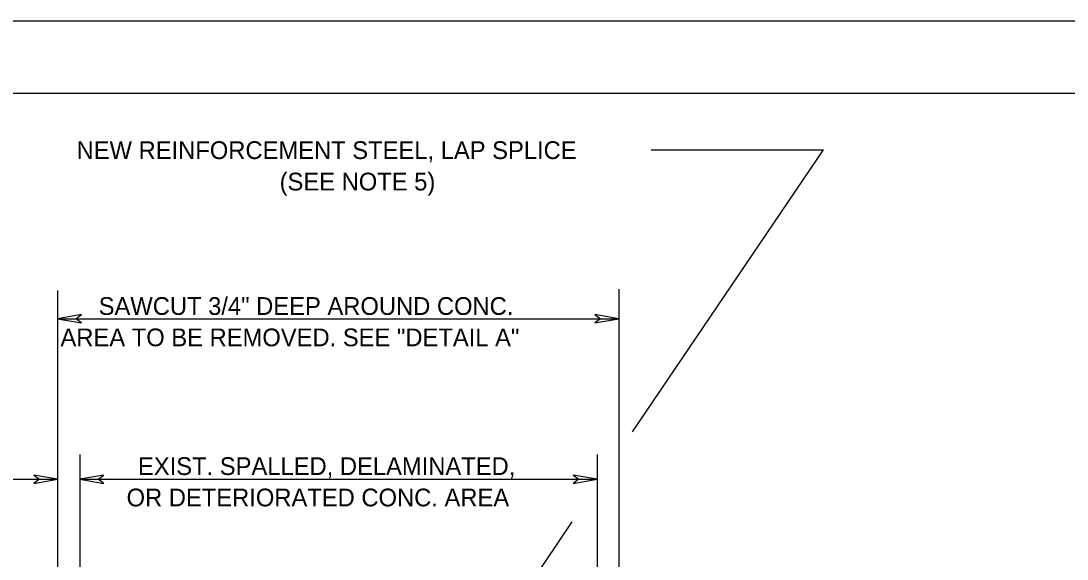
# Model space of a CAD drawing. Extents: x 528.19 to 531.15, y 154.44 to 156.28.
# Drawn here: x 529.726 to 530.328, y 155.966 to 156.276 of the extents above; entities that cross this region are included whole.
import ezdxf

# ---------------------------------------------------------------- set-up
doc = ezdxf.new("R2010")
doc.units = 0
for name, color, linetype in [('Level 1', 7, 'Continuous'), ('Level 2', 7, 'Continuous'), ('Level 41', 7, 'Continuous'), ('Level 5', 7, 'Continuous')]:
    doc.layers.add(name, color=color, linetype=linetype)

msp = doc.modelspace()

# ---------------------------------------------------------------- linework, layer by layer
at = {"layer": 'Level 1'}
for p, q in [((528.19094, 156.27559), (531.14928, 156.27559)), ((528.37762, 156.23392), (531.12762, 156.23392))]:
    msp.add_line(p, q, dxfattribs=at)
for points in [[(529.74705, 156.104), (529.76083, 156.10171), (529.75755, 156.104), (529.76083, 156.10663)], [(530.07021, 156.104), (530.05643, 156.10663), (530.05971, 156.104), (530.05643, 156.10171)], [(529.74705, 156.01181), (529.73327, 156.01411), (529.73655, 156.01181), (529.73327, 156.00919)], [(529.75984, 156.01181), (529.77362, 156.00919), (529.77034, 156.01181), (529.77362, 156.01411)], [(530.05774, 156.01181), (530.04396, 156.01411), (530.04724, 156.01181), (530.04396, 156.00919)]]:
    msp.add_lwpolyline(points, close=True, dxfattribs=at)
at = {"layer": 'Level 2'}
for p, q in [((530.07808, 156.03904), (530.18799, 156.20144)), ((530.08891, 156.20144), (530.18799, 156.20144)), ((529.74705, 156.12041), (529.74705, 155.87828)), ((530.07021, 156.12106), (530.07021, 155.90584)), ((529.74705, 156.104), (530.07021, 156.104)), ((529.75984, 156.02592), (529.75984, 155.87828)), ((530.05774, 156.02592), (530.05774, 155.89928)), ((529.63156, 156.01181), (529.74705, 156.01181)), ((529.75984, 156.01181), (530.05774, 156.01181)), ((529.92815, 155.81594), (530.04331, 155.9872))]:
    msp.add_line(p, q, dxfattribs=at)
at = {"layer": 'Level 41'}
msp.add_lwpolyline([(528.19094, 156.27559), (531.14928, 156.27559), (531.14928, 154.44226), (528.19094, 154.44226)], close=True, dxfattribs=at)

# ---------------------------------------------------------------- texts
at = {"layer": 'Level 5'}
for s, p in [('NEW REINFORCEMENT STEEL, LAP SPLICE ', (529.75796, 156.19606)), ('(SEE NOTE 5)', (529.87488, 156.17796)), ('SAWCUT 3/4" DEEP AROUND CONC.', (529.77067, 156.1063)), ('AREA TO BE REMOVED. SEE "DETAIL A"', (529.74869, 156.08825)), ('EXIST. SPALLED, DELAMINATED,', (529.79331, 156.01411)), ('OR DETERIORATED CONC. AREA', (529.78675, 155.99606))]:
    msp.add_text(s, height=0.0102244, dxfattribs=at).set_placement(p)

doc.saveas('drawing.dxf')
